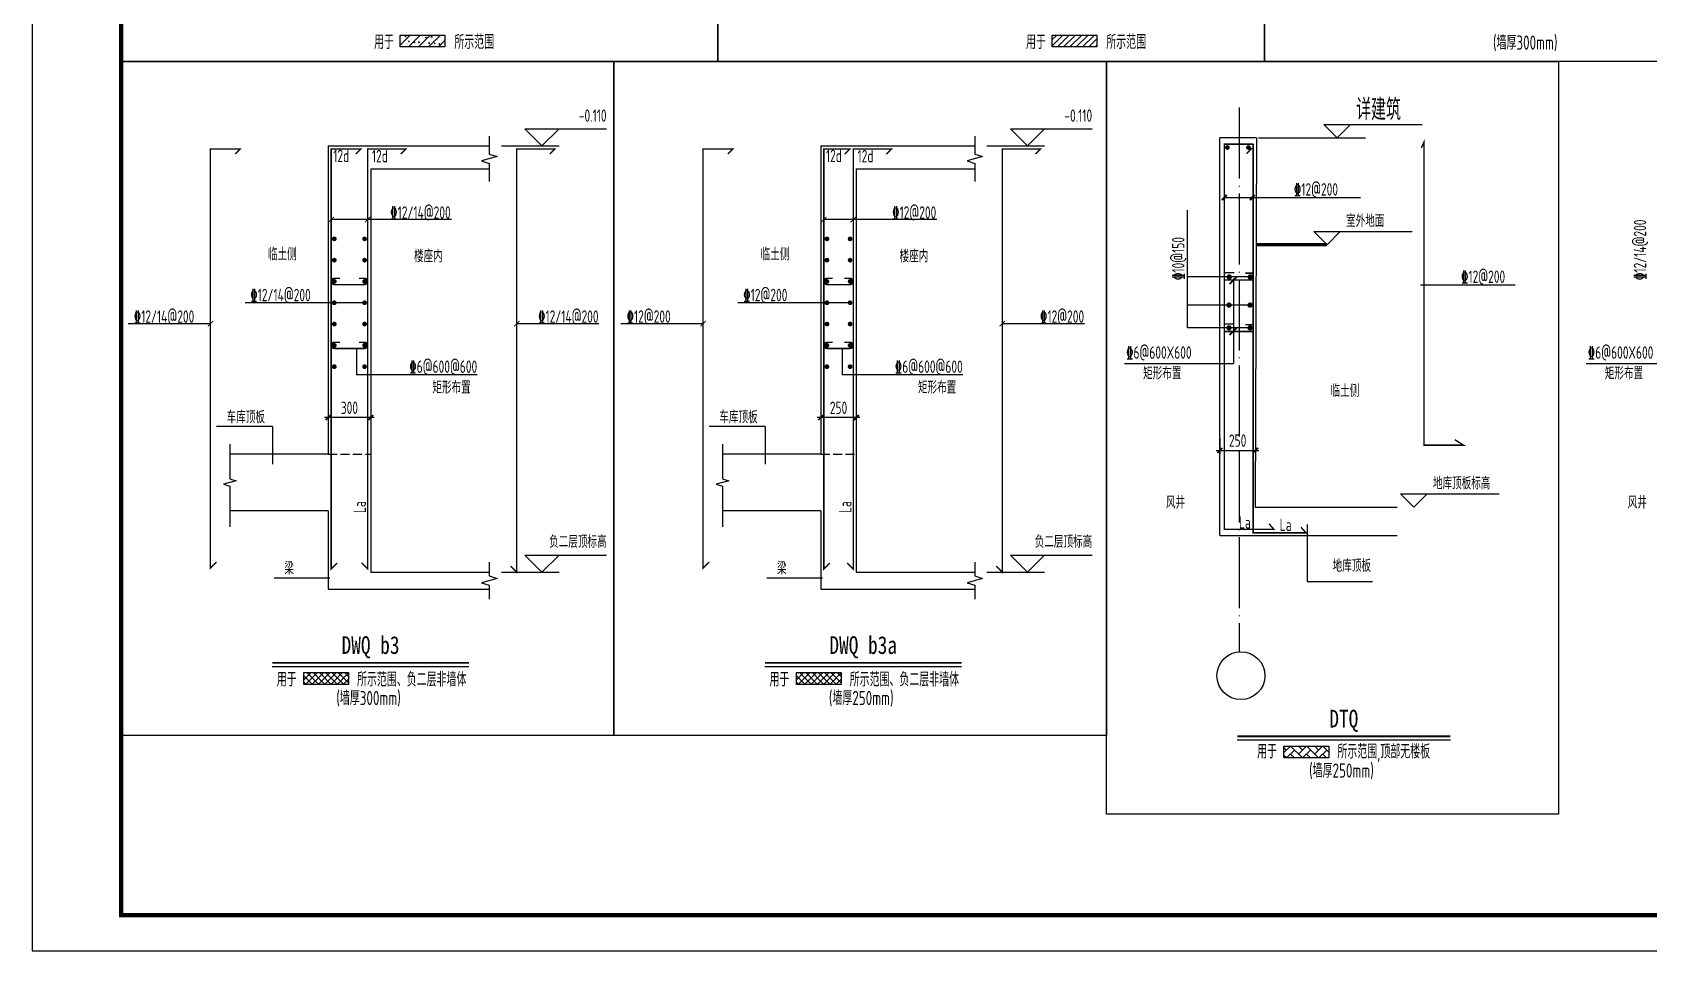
# Model space of a CAD drawing. Extents: x 154268 to 5133249, y -1832900 to 601179.
# Drawn here: x 528404 to 573924, y 412838 to 438704 of the extents above; entities that cross this region are included whole.
import ezdxf
from ezdxf.enums import TextEntityAlignment as Align

# ---------------------------------------------------------------- set-up
doc = ezdxf.new("R2010")
doc.units = 0
doc.header["$LTSCALE"] = 1000
for name, pattern in [('DASH', [0.35, 0.25, -0.1]), ('DASHED', [0.75, 0.5, -0.25]), ('DOTE', [2.42, 2, -0.2, 0.02, -0.2])]:
    doc.linetypes.add(name, pattern=pattern)
for name, color, linetype in [('120', 15, 'Continuous'), ('A-ANNO-TITLE', 3, 'Continuous'), ('DIM', 3, 'Continuous'), ('PUB_WINDW', 7, 'Continuous'), ('rein', 6, 'Continuous'), ('S-DIM-尺寸', 3, 'Continuous'), ('S-TEXT-文字', 7, 'Continuous'), ('S-THIN-细线符号', 7, 'Continuous'), ('S-WALL-BR-虚线', 9, 'DASHED'), ('S-WALL-DE-标注', 7, 'Continuous'), ('S-WALL-DE-点钢筋', 1, 'Continuous'), ('S-WALL-DE-线钢筋', 1, 'Continuous'), ('S-WALL-DE-详图', 7, 'Continuous'), ('S-WALL-填充', 254, 'Continuous'), ('S-WALL-粗线', 2, 'Continuous'), ('S_Ttlb_Text_Cn', 224, 'Continuous'), ('文字__图名', 7, 'Continuous'), ('钢筋', 101, 'Continuous'), ('钢筋线', 1, 'Continuous')]:
    doc.layers.add(name, color=color, linetype=linetype)
doc.layers.add('_TSZ_PLOT_MARK', color=1, linetype='Continuous', plot=False)
doc.layers.add('辅助线', color=249, linetype='Continuous', plot=False)
doc.styles.add('TSSD_Dimension', font='tssdeng.shx', dxfattribs={"width": 0.7, "bigfont": 'Hztxt.shx'})
doc.styles.add('TSSD_Label', font='tssdeng.shx', dxfattribs={"width": 0.7, "bigfont": 'hztxt.shx'})
doc.styles.add('TSSD_Norm', font='tssdeng.shx', dxfattribs={"bigfont": 'hztxt.shx'})
doc.styles.add('tssd_rein', font='tssdeng.shx', dxfattribs={"width": 0.7, "bigfont": 'hztxt.shx'})
doc.styles.add('黑体', font='simhei.ttf')
doc.dimstyles.new('TSSD_25_100', dxfattribs={"dimtxt": 350, "dimasz": 100, "dimexe": 100, "dimexo": 250, "dimgap": 100, "dimtad": 1, "dimdec": 0, "dimlfac": 0.25, "dimzin": 0, "dimdsep": 46, "dimtxsty": 'TSSD_Dimension', "dimblk": 'ARCHTICK', "dimcen": 0, "dimdle": 100, "dimclrt": 7, "dimadec": 0, "dimazin": 0, "dimtfac": 1, "dimtdec": 0, "dimtix": 1, "dimtmove": 2, "dimatfit": 3, "dimfxl": 1, "dimtolj": 1, "dimtzin": 0, "dimarcsym": 0})

# ---------------------------------------------------------------- blocks, each defined once
blk = doc.blocks.new('*U18')
at = {"layer": '文字__图名'}
blk.add_line((-27.69, -1), (27.69, -1), dxfattribs=at)
at = {"layer": '文字__图名', "const_width": 0.5}
blk.add_lwpolyline([(-27.69, 0), (27.69, 0)], dxfattribs=at)
at = {"layer": '文字__图名', "color": 7, "style": '黑体', "width": 0.8}
blk.add_attdef('图名', text='', height=5, dxfattribs=at).set_placement((0, 1), align=Align.BOTTOM_CENTER)
blk = doc.blocks.new('_ArchTick')
at = {"color": 0, "linetype": 'ByBlock', "const_width": 0.5}
blk.add_lwpolyline([(-0.71, -0.71), (0.71, 0.71)], dxfattribs=at)
blk = doc.blocks.new('*D5133')
at = {"layer": 'Defpoints', "color": 0, "transparency": 16777216}
for p in [(536734, 428326), (537934, 428326), (536734, 427853)]:
    blk.add_point(p, dxfattribs=at)
at = {"layer": 'DIM', "color": 0, "lineweight": -2, "transparency": 16777216}
for p, q in [((536734, 428076), (536734, 427753)), ((537934, 428076), (537934, 427753)), ((538034, 427853), (536634, 427853))]:
    blk.add_line(p, q, dxfattribs=at)
at = {"layer": 'DIM', "color": 0, "lineweight": -2, "transparency": 16777216, "xscale": 100, "yscale": 100, "zscale": 100, "rotation": 180}
blk.add_blockref('_ArchTick', (536734, 427853), dxfattribs=at)
at = {"layer": 'DIM', "color": 0, "lineweight": -2, "transparency": 16777216, "xscale": 100, "yscale": 100, "zscale": 100}
blk.add_blockref('_ArchTick', (537934, 427853), dxfattribs=at)
at = {"layer": 'DIM', "color": 7, "transparency": 16777216, "insert": (537334, 428128), "char_height": 350, "attachment_point": 5, "style": 'TSSD_Dimension'}
blk.add_mtext('\\A1;300', dxfattribs=at)
blk = doc.blocks.new('*D5135')
at = {"layer": 'Defpoints', "color": 0, "transparency": 16777216}
for p in [(550609, 428326), (551609, 428326), (550609, 427853)]:
    blk.add_point(p, dxfattribs=at)
at = {"layer": 'DIM', "color": 0, "lineweight": -2, "transparency": 16777216}
for p, q in [((550609, 428076), (550609, 427753)), ((551609, 428076), (551609, 427753)), ((551709, 427853), (550509, 427853))]:
    blk.add_line(p, q, dxfattribs=at)
at = {"layer": 'DIM', "color": 0, "lineweight": -2, "transparency": 16777216, "xscale": 100, "yscale": 100, "zscale": 100, "rotation": 180}
blk.add_blockref('_ArchTick', (550609, 427853), dxfattribs=at)
at = {"layer": 'DIM', "color": 0, "lineweight": -2, "transparency": 16777216, "xscale": 100, "yscale": 100, "zscale": 100}
blk.add_blockref('_ArchTick', (551609, 427853), dxfattribs=at)
at = {"layer": 'DIM', "color": 7, "transparency": 16777216, "insert": (551109, 428128), "char_height": 350, "attachment_point": 5, "style": 'TSSD_Dimension'}
blk.add_mtext('\\A1;250', dxfattribs=at)
blk = doc.blocks.new('*U19')
at = {"layer": '文字__图名'}
blk.add_line((-30.01, -1), (30.01, -1), dxfattribs=at)
at = {"layer": '文字__图名', "const_width": 0.5}
blk.add_lwpolyline([(-30.01, 0), (30.01, 0)], dxfattribs=at)
at = {"layer": '文字__图名', "color": 7, "style": '黑体', "width": 0.8}
blk.add_attdef('图名', text='', height=5, dxfattribs=at).set_placement((0, 1), align=Align.BOTTOM_CENTER)
blk = doc.blocks.new('*D5137')
at = {"layer": 'Defpoints', "color": 0, "transparency": 16777216}
for p in [(561848, 427519), (562849, 427516), (562849, 426929)]:
    blk.add_point(p, dxfattribs=at)
at = {"layer": 'DIM', "color": 0, "lineweight": -2, "transparency": 16777216}
for p, q in [((561848, 427269), (561848, 426829)), ((562849, 427266), (562849, 426829)), ((561748, 426929), (562949, 426929))]:
    blk.add_line(p, q, dxfattribs=at)
at = {"layer": 'DIM', "color": 0, "lineweight": -2, "transparency": 16777216, "xscale": 100, "yscale": 100, "zscale": 100, "rotation": 180}
blk.add_blockref('_ArchTick', (561848, 426929), dxfattribs=at)
at = {"layer": 'DIM', "color": 0, "lineweight": -2, "transparency": 16777216, "xscale": 100, "yscale": 100, "zscale": 100}
blk.add_blockref('_ArchTick', (562849, 426929), dxfattribs=at)
at = {"layer": 'DIM', "color": 7, "transparency": 16777216, "insert": (562349, 427204), "char_height": 350, "attachment_point": 5, "style": 'TSSD_Dimension'}
blk.add_mtext('\\A1;250', dxfattribs=at)

msp = doc.modelspace()

# ---------------------------------------------------------------- hatches: boundary and pattern name
at = {"layer": 'S-WALL-填充'}
h = msp.add_hatch(dxfattribs=at)
h.set_pattern_fill('ARMORED', color=256, scale=40)
h.set_pattern_definition([(50, (-2357608.3, 1330084.9), (286.904073, -25.100854), [30, -330]), (355, (-2357608.3, 1330084.9), (-55.500533, 300.876853), [24, -264]), (100.4514, (-2357584.4, 1330082.8), (231.403753, 275.775817), [25.496076, -280.456845]), (46.1842, (-2357608.3, 1330164.9), (426.89642, -66.207606), [45, -495]), (96.6356, (-2357572.73, 1330159.38), (373.86508, 389.64715), [38.244115, -420.6852]), (351.1842, (-2357608.3, 1330164.9), (373.86478, 389.64744), [36, -396]), (21, (-2357568.3, 1330144.9), (238.76282, -161.047556), [30, -330]), (326, (-2357568.3, 1330144.9), (97.326133, 290.060018), [24, -264]), (71.4514, (-2357548.4, 1330131.47), (336.089051, 129.012199), [25.496076, -280.456845]), (37.5, (-2357608.3, 1330084.89), (4.863942, 133.1575415), [0, -260.8, 0, -268, 0, -265]), (7.5, (-2357608.3, 1330084.9), (105.227815, 157.764685), [0, -152.8, 0, -254.8, 0, -101]), (327.5, (-2357697.5, 1330084.89), (213.5289745, -9.0219487), [0, -100, 0, -312, 0, -414]), (317.5, (-2357737.5, 1330084.9), (233.274468, 40.041993), [0, -130, 0, -207.2, 0, -294]), (45, (-2357608.3, 1330084.9), (-141.421356, 141.421356), [])])
h.paths.add_polyline_path([(538762.5, 438627.2), (540023.7, 438627.2), (540023.7, 438292), (538762.5, 438292)])
h = msp.add_hatch(dxfattribs=at)
h.set_pattern_fill('AR-HBONE', color=256, scale=40)
h.set_pattern_definition([(45, (547319.74, 744211.28), (2e-14, 226.27417), [480, -160]), (135, (547432.88, 744324.42), (2e-14, 226.27417), [480, -160])])
h.paths.add_polyline_path([(563653, 418600.4), (564914.3, 418600.4), (564914.3, 418265.3), (563653, 418265.3)])
at = {"layer": 'S_Ttlb_Text_Cn'}
h = msp.add_hatch(dxfattribs=at)
h.set_pattern_fill('ANSI31', color=253, scale=1000, style=0)
h.set_pattern_definition([(45, (521126.76, 744211.28), (-88.38835, 88.38835), [])])
h.paths.add_polyline_path([(557122.9, 438627.2), (558384.2, 438627.2), (558384.2, 438292), (557122.9, 438292)])
h = msp.add_hatch(dxfattribs=at)
h.set_pattern_fill('ANSI37', color=253, scale=1000, style=0)
h.set_pattern_definition([(45, (483693.51, 726257.2), (-88.38835, 88.38835), []), (135, (483693.51, 726257.2), (-88.38835, -88.38835), [])])
h.paths.add_polyline_path([(536049.6, 420673.1), (537310.9, 420673.1), (537310.9, 420337.9), (536049.6, 420337.9)])
h = msp.add_hatch(dxfattribs=at)
h.set_pattern_fill('ANSI37', color=253, scale=1000, style=0)
h.set_pattern_definition([(45, (497568.39, 726257.2), (-88.38835, 88.38835), []), (135, (497568.39, 726257.2), (-88.38835, -88.38835), [])])
h.paths.add_polyline_path([(549924.5, 420673.1), (551185.8, 420673.1), (551185.8, 420337.9), (549924.5, 420337.9)])

# ---------------------------------------------------------------- linework, layer by layer
at = {"color": 1, "linetype": 'DOTE'}
msp.add_line((562388.6, 436582.1), (562388.6, 421256.4), dxfattribs=at)
for p, q in [((561847.6, 424534.1), (561847.6, 435728.7)), ((562874.8, 435728.7), (561847.6, 435728.7)), ((562938.9, 435728.7), (565946.8, 435728.7)), ((561954.7, 434055), (565811.6, 434055)), ((560937.3, 430382), (560937.3, 433690.9)), ((562715.7, 431819.6), (560937.3, 431819.6)), ((562230.9, 431772.8), (562226.8, 429375.9)), ((562715.7, 431021.9), (560937.3, 431021.9)), ((562715.7, 430382), (560937.3, 430382)), ((559160.7, 429375.9), (562226.8, 429375.9)), ((572165.3, 429375.9), (575231.4, 429375.9))]:
    msp.add_line(p, q)
msp.add_lwpolyline([(562874.8, 435728.7), (562842.6, 425328.7)])
at = {"const_width": 50}
for points in [[(562119.7, 431611.9), (562330.4, 431824.1)], [(562117.3, 430176.3), (562328, 430388.5)]]:
    msp.add_lwpolyline(points, dxfattribs=at)
at = {"layer": '120'}
msp.add_lwpolyline([(565523.2, 436103.7), (565148.2, 435728.7), (564773.2, 436103.7), (567548.2, 436103.7)], dxfattribs=at)
at = {"layer": '_TSZ_PLOT_MARK'}
msp.add_lwpolyline([(528403.6, 412838.3), (612503.6, 412838.3), (612503.6, 472238.3), (528403.6, 472238.3)], close=True, dxfattribs=at)
at = {"layer": 'A-ANNO-TITLE'}
msp.add_lwpolyline([(528403.6, 412838.3), (612503.6, 412838.3), (612503.6, 472238.3), (528403.6, 472238.3)], close=True, dxfattribs=at)
at = {"layer": 'A-ANNO-TITLE', "const_width": 120}
msp.add_lwpolyline([(530903.6, 413838.3), (611503.6, 413838.3), (611503.6, 471238.3), (530903.6, 471238.3)], close=True, dxfattribs=at)
at = {"layer": 'PUB_WINDW', "color": 0}
msp.add_circle((562440.5, 420583.4), 675, dxfattribs=at)
at = {"layer": 'rein', "const_width": 60}
for points in [[(562041.5, 434123.7), (561906.6, 433979.4)], [(562829, 434123.7), (562694.1, 433979.4)]]:
    msp.add_lwpolyline(points, dxfattribs=at)
at = {"layer": 'S-DIM-尺寸', "color": 6}
for p, q in [((567499.9, 431595.7), (570165.3, 431595.7)), ((562842.6, 425328.7), (566837.7, 425328.7)), ((564308.7, 424842.6), (564308.7, 423232.5)), ((561847.6, 424534.1), (566837.7, 424534.1)), ((564308.7, 423232.5), (566146.1, 423232.5))]:
    msp.add_line(p, q, dxfattribs=at)
at = {"layer": 'S-THIN-细线符号'}
for p, q in [((542756.3, 435502), (542276.3, 435982)), ((542276.3, 435982), (544576.1, 435982)), ((542756.3, 435502), (543236.3, 435982)), ((556431.1, 435502), (555951.1, 435982)), ((555951.1, 435982), (558251, 435982)), ((556431.1, 435502), (556911.1, 435982)), ((541613.9, 435502), (543236.3, 435502)), ((555288.8, 435502), (556911.1, 435502)), ((540204.1, 433428.4), (536820.7, 433428.4)), ((553878.9, 433428.4), (550695.5, 433428.4)), ((537760, 431086.3), (534395, 431086.3)), ((551434.9, 431086.3), (548269.9, 431086.3)), ((531107.1, 430498.3), (533419.1, 430498.3)), ((544981.9, 430498.3), (547294, 430498.3)), ((540933.8, 429052.3), (537533.7, 429052.3)), ((554608.7, 429052.3), (551208.5, 429052.3)), ((535165, 427602.4), (533593.7, 427602.4)), ((549039.9, 427602.4), (547468.6, 427602.4)), ((542756.3, 423502), (542276.3, 423982)), ((542276.3, 423982), (544576.1, 423982)), ((542756.3, 423502), (543236.3, 423982)), ((556431.1, 423502), (555951.1, 423982)), ((555951.1, 423982), (558251, 423982)), ((556431.1, 423502), (556911.1, 423982)), ((541613.9, 423502), (543236.3, 423502)), ((555288.8, 423502), (556911.1, 423502)), ((536782.4, 423330), (535211.2, 423330)), ((550657.3, 423330), (549086, 423330))]:
    msp.add_line(p, q, dxfattribs=at)
for points in [[(541272.5, 435782), (541272.5, 435272), (541492.5, 435202), (541052.5, 435082), (541272.5, 435012), (541272.5, 434502)], [(554947.4, 435782), (554947.4, 435272), (555167.4, 435202), (554727.4, 435082), (554947.4, 435012), (554947.4, 434502)], [(565239.9, 433095.5), (564864.9, 432720.5), (564489.9, 433095.5), (567264.9, 433095.5)], [(533965.8, 427102), (533965.8, 426126), (534141.8, 426070), (533789.8, 425974), (533965.8, 425918), (533965.8, 424777.8)], [(547840.6, 427102), (547840.6, 426126), (548016.6, 426070), (547664.6, 425974), (547840.6, 425918), (547840.6, 424777.8)], [(567686.1, 425703.7), (567311.1, 425328.7), (566936.1, 425703.7), (569711.1, 425703.7)], [(541272.5, 423782), (541272.5, 423392), (541492.5, 423322), (541052.5, 423202), (541272.5, 423132), (541272.5, 422742)], [(554947.4, 423782), (554947.4, 423392), (555167.4, 423322), (554727.4, 423202), (554947.4, 423132), (554947.4, 422742)]]:
    msp.add_lwpolyline(points, dxfattribs=at)
at = {"layer": 'S-WALL-BR-虚线', "color": 1, "linetype": 'ByBlock'}
for points in [[(538762.5, 438627.2), (540023.7, 438627.2), (540023.7, 438292), (538762.5, 438292)], [(557122.9, 438627.2), (558384.2, 438627.2), (558384.2, 438292), (557122.9, 438292)], [(536049.6, 420673.1), (537310.9, 420673.1), (537310.9, 420337.9), (536049.6, 420337.9)], [(549924.5, 420673.1), (551185.8, 420673.1), (551185.8, 420337.9), (549924.5, 420337.9)], [(563653, 418600.4), (564914.3, 418600.4), (564914.3, 418265.3), (563653, 418265.3)]]:
    msp.add_lwpolyline(points, close=True, dxfattribs=at)
at = {"layer": 'S-WALL-DE-标注'}
for p, q in [((542045.4, 430498.3), (544357.4, 430498.3)), ((555720.3, 430498.3), (558032.3, 430498.3)), ((537533.7, 429799.6), (537533.7, 429052.3)), ((551208.5, 429799.6), (551208.5, 429052.3)), ((535165, 427602.4), (535165, 426542.5)), ((549039.9, 427602.4), (549039.9, 426542.5))]:
    msp.add_line(p, q, dxfattribs=at)
at = {"layer": 'S-WALL-DE-标注', "const_width": 26.7}
for points in [[(536744.9, 433352.6), (536896.4, 433504.1)], [(537771.5, 433352.6), (537923.1, 433504.1)], [(550619.8, 433352.6), (550771.3, 433504.1)], [(551446.4, 433352.6), (551598, 433504.1)], [(533343.3, 430422.5), (533494.9, 430574.1)], [(541969.6, 430422.5), (542121.2, 430574.1)], [(547218.2, 430422.5), (547369.8, 430574.1)], [(555644.5, 430422.5), (555796, 430574.1)]]:
    msp.add_lwpolyline(points, dxfattribs=at)
at = {"layer": 'S-WALL-DE-点钢筋', "const_width": 66.7}
for points in [[(562025.5, 435459.2, 1), (562092.2, 435459.2, 1)], [(562620.5, 435459.2, 1), (562687.2, 435459.2, 1)], [(536874, 432886.3, 1), (536940.7, 432886.3, 1)], [(537726.7, 432886.3, 1), (537793.3, 432886.3, 1)], [(550748.9, 432886.3, 1), (550815.5, 432886.3, 1)], [(551401.6, 432886.3, 1), (551468.2, 432886.3, 1)], [(536874, 432286.3, 1), (536940.7, 432286.3, 1)], [(537726.7, 432286.3, 1), (537793.3, 432286.3, 1)], [(550748.9, 432286.3, 1), (550815.5, 432286.3, 1)], [(551401.6, 432286.3, 1), (551468.2, 432286.3, 1)], [(536874, 431686.3, 1), (536940.7, 431686.3, 1)], [(537726.7, 431686.3, 1), (537793.3, 431686.3, 1)], [(550748.9, 431686.3, 1), (550815.5, 431686.3, 1)], [(551401.6, 431686.3, 1), (551468.2, 431686.3, 1)], [(536874, 431086.3, 1), (536940.7, 431086.3, 1)], [(537726.7, 431086.3, 1), (537793.3, 431086.3, 1)], [(550748.9, 431086.3, 1), (550815.5, 431086.3, 1)], [(551401.6, 431086.3, 1), (551468.2, 431086.3, 1)], [(536874, 430486.3, 1), (536940.7, 430486.3, 1)], [(537726.7, 430486.3, 1), (537793.3, 430486.3, 1)], [(550748.9, 430486.3, 1), (550815.5, 430486.3, 1)], [(551401.6, 430486.3, 1), (551468.2, 430486.3, 1)], [(536874, 429886.3, 1), (536940.7, 429886.3, 1)], [(537726.7, 429886.3, 1), (537793.3, 429886.3, 1)], [(550748.9, 429886.3, 1), (550815.5, 429886.3, 1)], [(551401.6, 429886.3, 1), (551468.2, 429886.3, 1)], [(536874, 429286.3, 1), (536940.7, 429286.3, 1)], [(537726.7, 429286.3, 1), (537793.3, 429286.3, 1)], [(550748.9, 429286.3, 1), (550815.5, 429286.3, 1)], [(551401.6, 429286.3, 1), (551468.2, 429286.3, 1)]]:
    msp.add_lwpolyline(points, format="xyb", close=True, dxfattribs=at)
at = {"layer": 'S-WALL-DE-线钢筋', "const_width": 40}
for points in [[(567520.4, 435444.3), (567593.8, 435606.8), (567593.8, 427075.9), (568709, 427075.9), (568464.7, 427230.4)], [(533588.8, 423785.6), (533419.1, 423615.9), (533419.1, 435415.4), (534255.7, 435415.4), (534114.3, 435273.9)], [(536990.4, 423759.8), (536820.7, 423590.1), (536820.7, 435415.4), (537657.3, 435415.4), (537515.9, 435273.9)], [(537677.6, 423759.8), (537847.3, 423590.1), (537847.3, 435415.4), (538922.6, 435415.4), (538781.2, 435273.9)], [(541875.7, 423670.9), (542045.4, 423501.2), (542045.4, 435415.4), (543120.7, 435415.4), (542979.3, 435273.9)], [(547463.7, 423785.6), (547294, 423615.9), (547294, 435415.4), (548130.6, 435415.4), (547989.2, 435273.9)], [(550865.2, 423759.8), (550695.5, 423590.1), (550695.5, 435415.4), (551424, 435415.4), (551282.6, 435273.9)], [(551352.5, 423759.8), (551522.2, 423590.1), (551522.2, 435415.4), (552597.5, 435415.4), (552456.1, 435273.9)], [(555550.6, 423670.9), (555720.3, 423501.2), (555720.3, 435415.4), (556795.6, 435415.4), (556654.1, 435273.9)], [(563230.2, 424862.3), (563372.3, 424701.9), (561974.1, 424701.9), (561974.1, 435554.4), (562785.4, 435554.4)], [(562597.3, 435282.3), (562757.4, 435442.5)], [(562786.2, 435554.4), (562786.2, 424605.7), (564273.1, 424605.7), (564131, 424766.1)], [(562253.9, 431934.4), (561974.1, 431934.4), (561974.1, 431724.6), (562786.4, 431724.6), (562786.4, 431920.4), (562562.5, 431920.4)], [(562253.9, 430487.1), (561974.1, 430487.1), (561974.1, 430277.4), (562786.4, 430277.4), (562786.4, 430473.1), (562562.5, 430473.1)]]:
    msp.add_lwpolyline(points, dxfattribs=at)
for points in [[(537067.3, 431773), (536907.3, 431773, 1), (536907.3, 431599.6), (537760, 431599.6, 1), (537760, 431773), (537600, 431773)], [(550942.2, 431773), (550782.2, 431773, 1), (550782.2, 431599.6), (551434.9, 431599.6, 1), (551434.9, 431773), (551274.9, 431773)], [(537067.3, 429973), (536907.3, 429973, 1), (536907.3, 429799.6), (537760, 429799.6, 1), (537760, 429973), (537600, 429973)], [(550942.2, 429973), (550782.2, 429973, 1), (550782.2, 429799.6), (551434.9, 429799.6, 1), (551434.9, 429973), (551274.9, 429973)]]:
    msp.add_lwpolyline(points, format="xyb", dxfattribs=at)
at = {"layer": 'S-WALL-DE-详图'}
for p, q in [((536734, 435502), (541272.5, 435502)), ((536734, 435502), (536734, 426822)), ((550608.9, 435502), (554947.4, 435502)), ((550608.9, 435502), (550608.9, 426822)), ((537934, 434862), (541272.5, 434862)), ((537934, 434862), (537934, 423502)), ((551608.9, 434862), (554947.4, 434862)), ((551608.9, 434862), (551608.9, 423502)), ((536734, 426822), (533965.8, 426822)), ((550608.9, 426822), (547840.6, 426822)), ((536734, 425222), (533965.8, 425222)), ((536734, 425222), (536734, 423022)), ((550608.9, 425222), (547840.6, 425222)), ((550608.9, 425222), (550608.9, 423022)), ((537934, 423502), (541272.5, 423502)), ((551608.9, 423502), (554947.4, 423502)), ((536734, 423022), (541272.5, 423022)), ((550608.9, 423022), (554947.4, 423022))]:
    msp.add_line(p, q, dxfattribs=at)
at = {"layer": 'S-WALL-DE-详图', "linetype": 'DASH'}
for p, q in [((536734, 426822), (537934, 426822)), ((550608.9, 426822), (551608.9, 426822))]:
    msp.add_line(p, q, dxfattribs=at)
at = {"layer": '辅助线'}
for points in [[(530903.6, 471238.3), (547707.3, 471238.3), (547707.3, 437877.1), (530903.6, 437877.1)], [(547707.3, 471238.3), (563102.3, 471238.3), (563102.3, 437877.1), (547707.3, 437877.1)], [(563102.3, 471238.3), (578459.3, 471238.3), (578459.3, 437877.1), (563102.3, 437877.1)], [(530903.6, 437877.1), (544778.5, 437877.1), (544778.5, 418903.3), (530903.6, 418903.3)], [(544778.5, 437877.1), (558653.3, 437877.1), (558653.3, 418903.3), (544778.5, 418903.3)], [(558653.3, 437877.1), (571384.8, 437877.1), (571384.8, 416684.1), (558653.3, 416684.1)]]:
    msp.add_lwpolyline(points, close=True, dxfattribs=at)
at = {"layer": '钢筋', "const_width": 90}
msp.add_lwpolyline([(562874.8, 432720.5), (564864.9, 432720.5)], dxfattribs=at)
at = {"layer": '钢筋线', "const_width": 75}
for points in [[(562149.2, 431813, 1), (562074.2, 431813, 1)], [(562741.2, 431813, 1), (562666.2, 431813, 1)], [(562142.6, 431021.9, 1), (562067.6, 431021.9, 1)], [(562734.7, 431021.9, 1), (562659.7, 431021.9, 1)], [(562142.6, 430379.4, 1), (562067.6, 430379.4, 1)], [(562734.7, 430379.4, 1), (562659.7, 430379.4, 1)]]:
    msp.add_lwpolyline(points, format="xyb", close=True, dxfattribs=at)

# ---------------------------------------------------------------- block references
at = {"layer": '文字__图名', "xscale": 100, "yscale": 100, "zscale": 100}
for name, p, values in [('*U18', (537928.8, 420946.3), {'图名': 'DWQ b3'}), ('*U18', (551803.7, 420946.3), {'图名': 'DWQ b3a'}), ('*U19', (565338.1, 418873.7), {'图名': 'DTQ'})]:
    msp.add_blockref(name, p, dxfattribs=at).add_auto_attribs(values)

# ---------------------------------------------------------------- texts
at = {"layer": 'S-TEXT-文字', "style": 'tssd_rein', "width": 0.7}
for s, p in [('用于          所示范围', (539718.4, 438451.2)), ('用于          所示范围', (558078.8, 438451.2)), ('(墙厚300mm) ', (570532.2, 438416.1)), ('用于          所示范围、负二层非墙体', (537957.9, 420497.1)), ('用于          所示范围、负二层非墙体', (551832.8, 420497.1)), ('(墙厚300mm) ', (537957.9, 419956.6)), ('(墙厚250mm) ', (551832.8, 419956.6)), ('用于          所示范围,顶部无楼板', (565332.6, 418424.5)), ('(墙厚250mm) ', (565357.3, 417912.1))]:
    msp.add_text(s, height=400, dxfattribs=at).set_placement(p, align=Align.MIDDLE)
at = {"layer": 'S-THIN-细线符号', "style": 'TSSD_Label', "width": 0.7}
for s, p in [('-0.110', (544576.1, 436078)), ('-0.110', (558251, 436078)), ('负二层顶标高', (544576.1, 424078)), ('负二层顶标高', (558251, 424078))]:
    msp.add_text(s, height=350, dxfattribs=at).set_placement(p, align=Align.BOTTOM_RIGHT)
for p in [(536879.6, 434942.1), (537968.2, 434935.6), (550754.4, 434942.1), (551643.1, 434935.6)]:
    msp.add_text('12d', height=350, dxfattribs=at).set_placement(p, align=Align.BOTTOM_LEFT)
for s, p in [('%%13212@200', (563931.7, 434104.4)), ('室外地面', (565402.7, 433221.5)), ('临土侧', (535039.9, 432279.5)), ('楼座内', (539152, 432226.3)), ('临土侧', (548914.7, 432279.5)), ('楼座内', (552826.9, 432226.3)), ('%%13212@200', (568638.4, 431645.1)), ('%%1326@600X600', (559204.6, 429510.4)), ('%%1326@600X600', (572209.1, 429510.4)), ('矩形布置', (559684.9, 428925.6)), ('矩形布置', (572689.4, 428925.6)), ('地库顶板标高', (567849, 425829.7)), ('风井', (560329.7, 425288.5)), ('风井', (573334.3, 425288.5))]:
    msp.add_text(s, height=350, dxfattribs=at).set_placement(p)
for s, p in [('%%13212/14@200', (540186, 433453.2)), ('%%13212@200', (553860.8, 433453.2)), ('%%13212/14@200', (536244.4, 431129.6)), ('%%13212@200', (549667.5, 431129.6)), ('%%13212/14@200', (532964.5, 430523.2)), ('%%13212/14@200', (544350.3, 430523.2)), ('%%13212@200', (546382.3, 430523.2)), ('%%13212@200', (558025.2, 430523.2)), ('%%1326@600@600', (540931.8, 429111.2)), ('%%1326@600@600', (554606.7, 429111.2)), ('矩形布置', (540748.4, 428527.7)), ('矩形布置', (554423.2, 428527.7)), ('车库顶板', (534954.1, 427692.7)), ('车库顶板', (548829, 427692.7)), ('梁', (535771.1, 423436.9)), ('梁', (549646, 423436.9))]:
    msp.add_text(s, height=350, dxfattribs=at).set_placement(p, align=Align.RIGHT)
for s, p in [('%%13212/14@200', (573854.6, 431726.4)), ('%%13210@150', (560850.1, 431726.4)), ('La', (537796.4, 425166.1)), ('La', (551471.3, 425166.1))]:
    msp.add_text(s, height=350, rotation=90, dxfattribs=at).set_placement(p)
for s, p in [('临土侧', (565369.3, 428628.5)), ('La', (562552.6, 424901.1)), ('La', (563700.1, 424834.5)), ('地库顶板', (565564.6, 423699.4))]:
    msp.add_text(s, height=350, dxfattribs=at).set_placement(p, align=Align.MIDDLE)
at = {"layer": 'S-WALL-粗线', "color": 1, "style": 'TSSD_Norm', "width": 0.7}
msp.add_text('详建筑', height=600, dxfattribs=at).set_placement((565686.1, 436229.7))

# ---------------------------------------------------------------- dimensions: what is measured, and where the dimension line sits
at = {"layer": 'DIM'}
for base, p1, p2, picture, middle in [((536734, 427853.3), (537934, 428325.5), (536734, 428325.5), '*D5133', (537334, 428128.3)), ((550608.9, 427853.3), (551608.9, 428325.5), (550608.9, 428325.5), '*D5135', (551108.9, 428128.3))]:
    dim = msp.add_linear_dim(base=base, p1=p1, p2=p2, angle=180, dimstyle='TSSD_25_100', dxfattribs=at)
    dim.commit()
    dim.dimension.update_dxf_attribs({"geometry": picture, "text_midpoint": middle})
dim = msp.add_linear_dim(base=(562849.4, 426929.4), p1=(561847.6, 427519.2), p2=(562849.4, 427516.1), dimstyle='TSSD_25_100', dxfattribs=at)
dim.commit()
dim.dimension.update_dxf_attribs({"geometry": '*D5137', "text_midpoint": (562348.5, 427204.4)})

doc.saveas('drawing.dxf')
